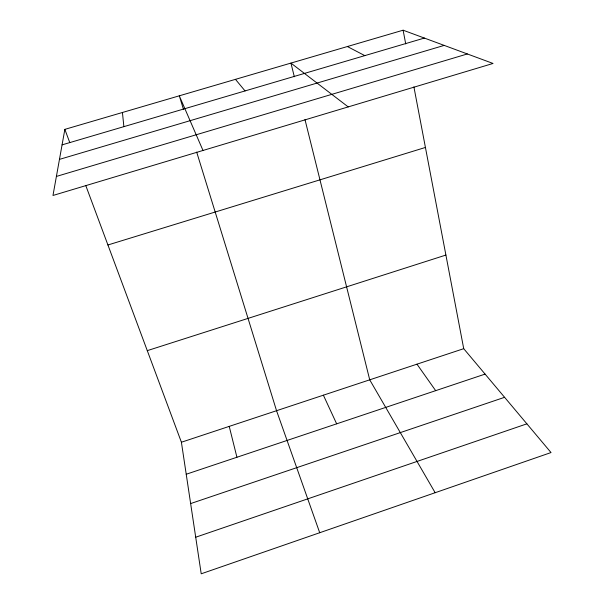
<?xml version="1.0" encoding="UTF-8"?>
<svg xmlns="http://www.w3.org/2000/svg" width="604" height="604" viewBox="0 0 604 604"><rect width="100%" height="100%" fill="white"/><g stroke="black" fill="none" stroke-linecap="round" stroke-linejoin="round"><path stroke-width="0.91" d="M64.855 129.369L52.978 195.469L493.038 63.458L403.11 30.2L64.855 129.369L69.747 142.506M195.711 537.22L526.884 423.834M190.645 503.577L504.597 397.311M186.228 474.246L485.087 374.103M181.404 442.234L463.721 348.682L551.022 452.555L201.215 573.8L181.404 442.234L85.738 185.428M147.285 350.645L445.903 255.062M107.92 244.982L425.427 147.452M56.399 176.436L467.353 53.96M59.464 159.38L444.204 45.398M62.069 144.869L424.378 38.067M347.376 46.538L364.816 55.621M348.214 106.9L290.932 63.088L294.329 76.753M235.462 79.35L245.05 90.925M416.971 364.167L435.68 390.66M435.159 492.713L369.724 379.825L304.975 119.554M323.382 395.182L336.662 423.834M202.997 150.464L179.297 95.817L183.435 109.218M319.712 532.728L276.549 410.705L196.678 152.095M229.226 426.386L236.934 457.258M403.11 30.2L405.722 43.911M413.899 86.885L463.721 348.682M122.431 112.487L123.88 126.644"/></g></svg>
